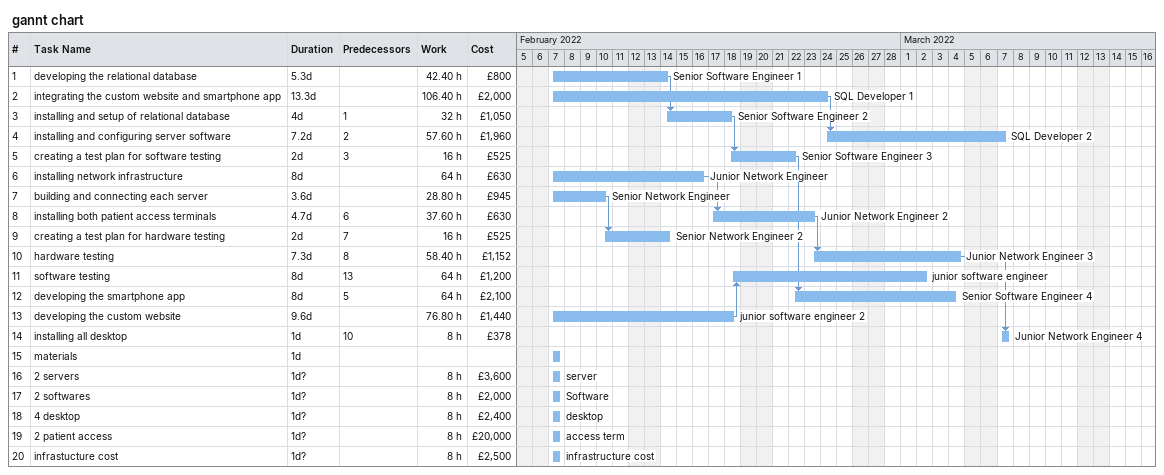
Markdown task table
gannt chart

| ID | Task | Duration | Start | Finish | Predecessors | Resources | Work (h) | Cost (£) |
|---|---|---|---|---|---|---|---|---|
| 1 | developing the relational database | 5.3d | 2022-02-07 | 2022-02-14 |  | Senior Software Engineer 1 | 42.40 | 800 |
| 2 | integrating the custom website and smartphone app | 13.3d | 2022-02-07 | 2022-02-24 |  | SQL Developer 1 | 106.40 | 2000 |
| 3 | installing and setup of relational database | 4d | 2022-02-14 | 2022-02-18 | 1 | Senior Software Engineer 2 | 32 | 1050 |
| 4 | installing and configuring server software | 7.2d | 2022-02-24 | 2022-03-07 | 2 | SQL Developer 2 | 57.60 | 1960 |
| 5 | creating a test plan for software testing | 2d | 2022-02-18 | 2022-02-22 | 3 | Senior Software Engineer 3 | 16 | 525 |
| 6 | installing network infrastructure | 8d | 2022-02-07 | 2022-02-16 |  | Junior Network Engineer | 64 | 630 |
| 7 | building and connecting each server | 3.6d | 2022-02-07 | 2022-02-10 |  | Senior Network Engineer | 28.80 | 945 |
| 8 | installing both patient access terminals | 4.7d | 2022-02-17 | 2022-02-23 | 6 | Junior Network Engineer 2 | 37.60 | 630 |
| 9 | creating a test plan for hardware testing | 2d | 2022-02-10 | 2022-02-14 | 7 | Senior Network Engineer 2 | 16 | 525 |
| 10 | hardware testing | 7.3d | 2022-02-23 | 2022-03-04 | 8 | Junior Network Engineer 3 | 58.40 | 1152 |
| 11 | software testing | 8d | 2022-02-18 | 2022-03-02 | 13 | junior software engineer | 64 | 1200 |
| 12 | developing the smartphone app | 8d | 2022-02-22 | 2022-03-04 | 5 | Senior Software Engineer 4 | 64 | 2100 |
| 13 | developing the custom website | 9.6d | 2022-02-07 | 2022-02-18 |  | junior software engineer 2 | 76.80 | 1440 |
| 14 | installing all desktop | 1d | 2022-03-07 | 2022-03-07 | 10 | Junior Network Engineer 4 | 8 | 378 |
| 15 | materials | 1d | 2022-02-07 | 2022-02-07 |  |  |  |  |
| 16 | 2 servers | 1d? | 2022-02-07 | 2022-02-07 |  | server | 8 | 3600 |
| 17 | 2 softwares | 1d? | 2022-02-07 | 2022-02-07 |  | Software | 8 | 2000 |
| 18 | 4 desktop | 1d? | 2022-02-07 | 2022-02-07 |  | desktop | 8 | 2400 |
| 19 | 2 patient access | 1d? | 2022-02-07 | 2022-02-07 |  | access term | 8 | 20000 |
| 20 | infrastucture cost | 1d? | 2022-02-07 | 2022-02-07 |  | infrastructure cost | 8 | 2500 |
